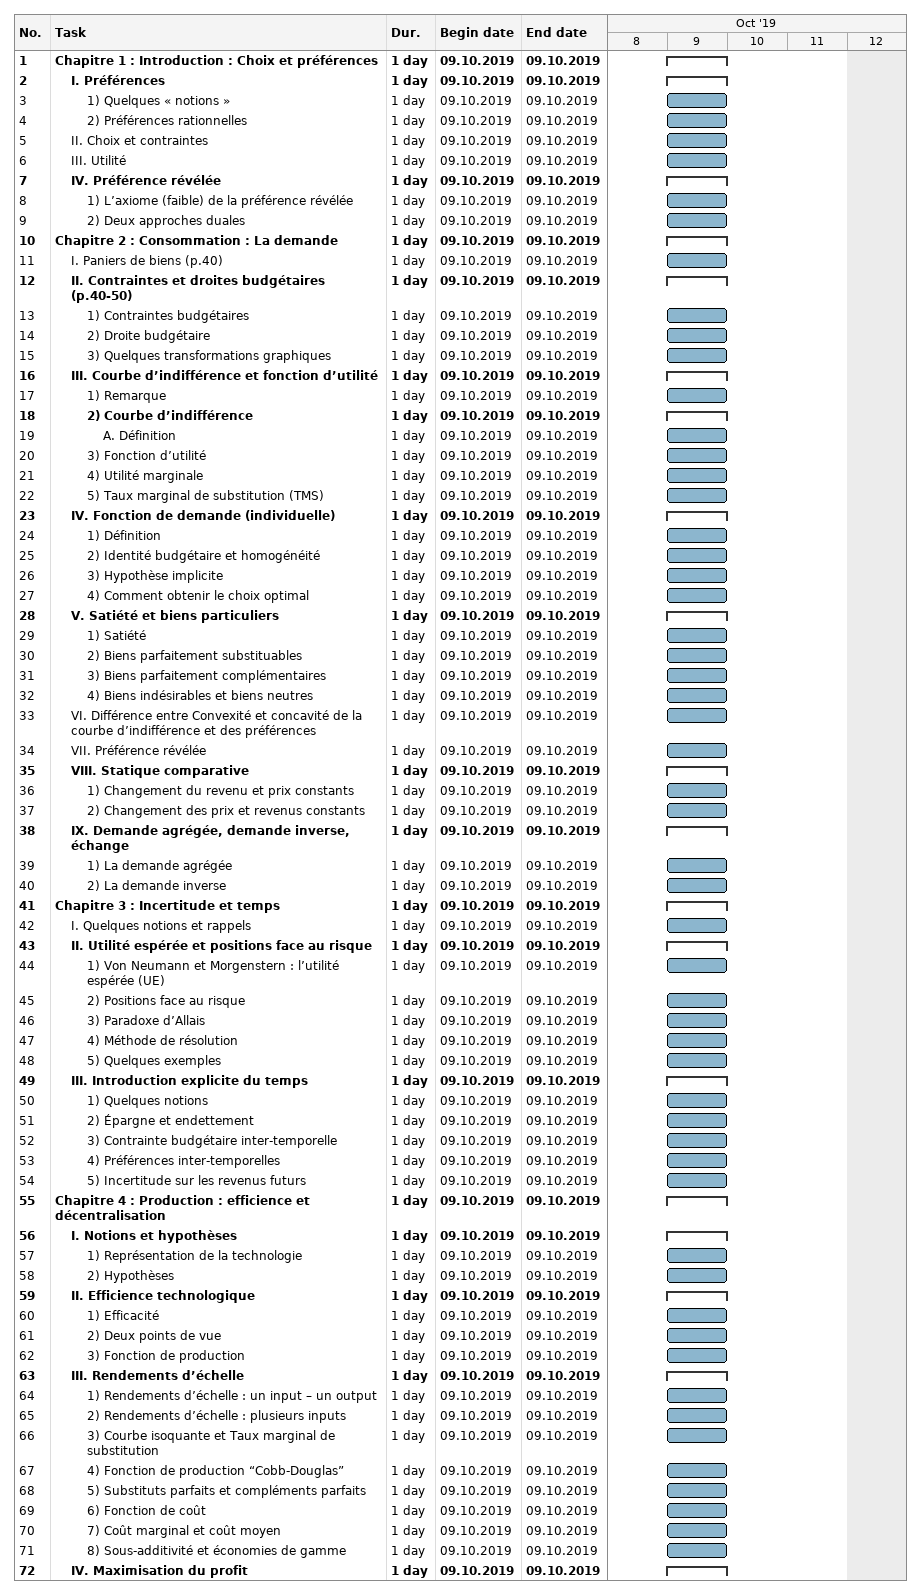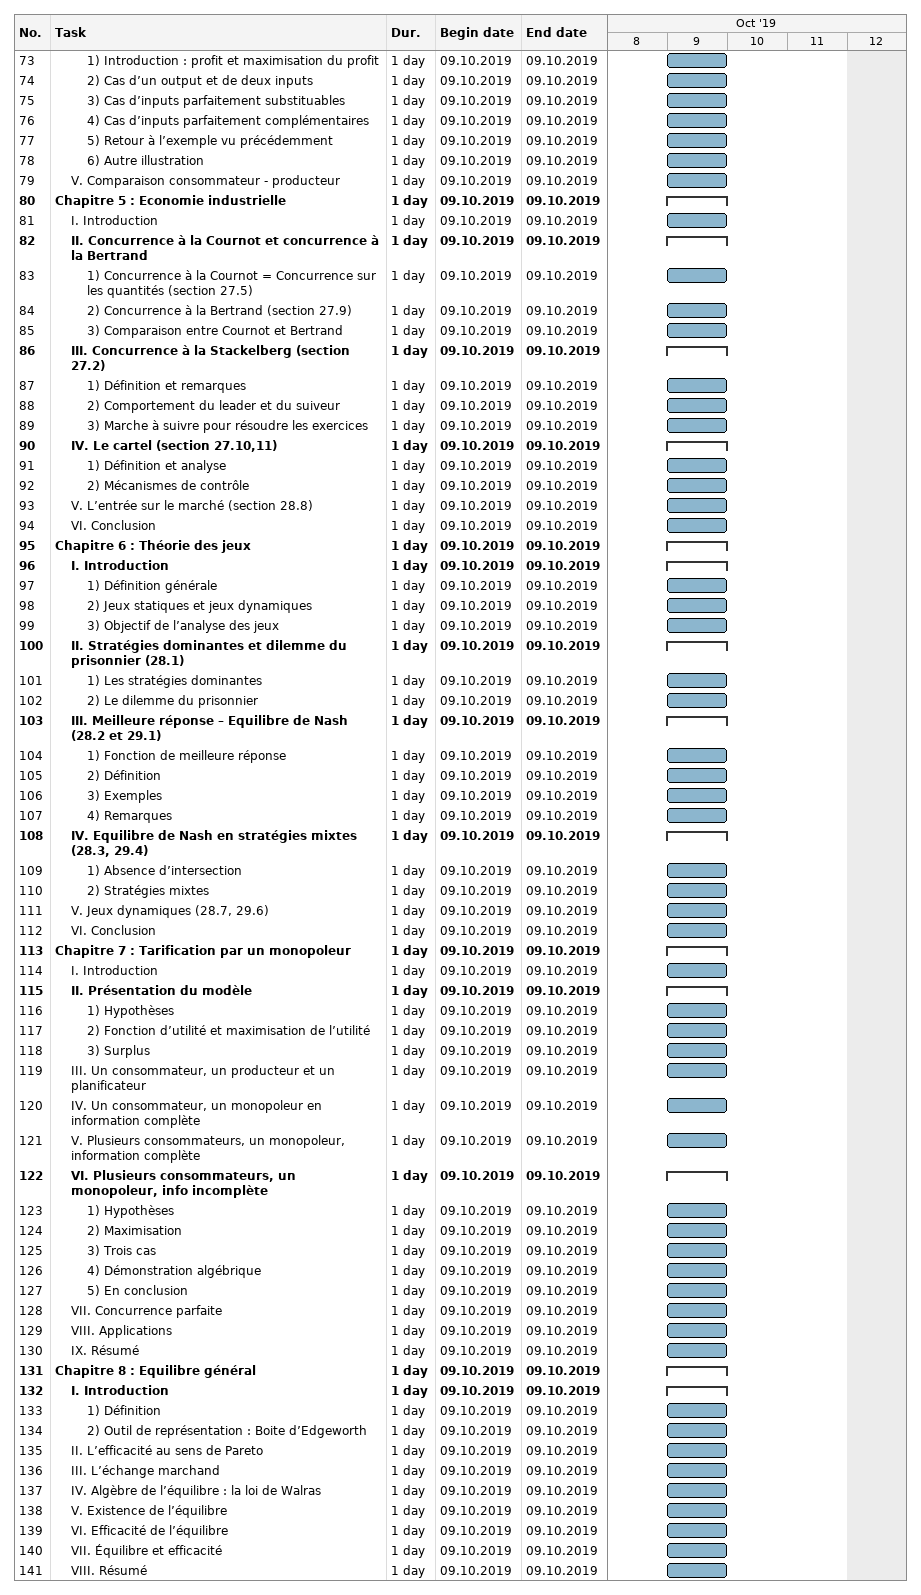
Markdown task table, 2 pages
| ID | Level | Task | Duration | Start | Finish |
|---|---|---|---|---|---|
| 1 | 1 | **Chapitre 1 : Introduction : Choix et préférences** | 1d | 2019-10-09 | 2019-10-09 |
| 2 | 2 | **I. Préférences** | 1d | 2019-10-09 | 2019-10-09 |
| 3 | 3 | 1) Quelques « notions » | 1d | 2019-10-09 | 2019-10-09 |
| 4 | 3 | 2) Préférences rationnelles | 1d | 2019-10-09 | 2019-10-09 |
| 5 | 2 | II. Choix et contraintes | 1d | 2019-10-09 | 2019-10-09 |
| 6 | 2 | III. Utilité | 1d | 2019-10-09 | 2019-10-09 |
| 7 | 2 | **IV. Préférence révélée** | 1d | 2019-10-09 | 2019-10-09 |
| 8 | 3 | 1) L’axiome (faible) de la préférence révélée | 1d | 2019-10-09 | 2019-10-09 |
| 9 | 3 | 2) Deux approches duales | 1d | 2019-10-09 | 2019-10-09 |
| 10 | 1 | **Chapitre 2 : Consommation : La demande** | 1d | 2019-10-09 | 2019-10-09 |
| 11 | 2 | I. Paniers de biens (p.40) | 1d | 2019-10-09 | 2019-10-09 |
| 12 | 2 | **II. Contraintes et droites budgétaires (p.40-50)** | 1d | 2019-10-09 | 2019-10-09 |
| 13 | 3 | 1) Contraintes budgétaires | 1d | 2019-10-09 | 2019-10-09 |
| 14 | 3 | 2) Droite budgétaire | 1d | 2019-10-09 | 2019-10-09 |
| 15 | 3 | 3) Quelques transformations graphiques | 1d | 2019-10-09 | 2019-10-09 |
| 16 | 2 | **III. Courbe d’indifférence et fonction d’utilité** | 1d | 2019-10-09 | 2019-10-09 |
| 17 | 3 | 1) Remarque | 1d | 2019-10-09 | 2019-10-09 |
| 18 | 3 | **2) Courbe d’indifférence** | 1d | 2019-10-09 | 2019-10-09 |
| 19 | 4 | A. Définition | 1d | 2019-10-09 | 2019-10-09 |
| 20 | 3 | 3) Fonction d’utilité | 1d | 2019-10-09 | 2019-10-09 |
| 21 | 3 | 4) Utilité marginale | 1d | 2019-10-09 | 2019-10-09 |
| 22 | 3 | 5) Taux marginal de substitution (TMS) | 1d | 2019-10-09 | 2019-10-09 |
| 23 | 2 | **IV. Fonction de demande (individuelle)** | 1d | 2019-10-09 | 2019-10-09 |
| 24 | 3 | 1) Définition | 1d | 2019-10-09 | 2019-10-09 |
| 25 | 3 | 2) Identité budgétaire et homogénéité | 1d | 2019-10-09 | 2019-10-09 |
| 26 | 3 | 3) Hypothèse implicite | 1d | 2019-10-09 | 2019-10-09 |
| 27 | 3 | 4) Comment obtenir le choix optimal | 1d | 2019-10-09 | 2019-10-09 |
| 28 | 2 | **V. Satiété et biens particuliers** | 1d | 2019-10-09 | 2019-10-09 |
| 29 | 3 | 1) Satiété | 1d | 2019-10-09 | 2019-10-09 |
| 30 | 3 | 2) Biens parfaitement substituables | 1d | 2019-10-09 | 2019-10-09 |
| 31 | 3 | 3) Biens parfaitement complémentaires | 1d | 2019-10-09 | 2019-10-09 |
| 32 | 3 | 4) Biens indésirables et biens neutres | 1d | 2019-10-09 | 2019-10-09 |
| 33 | 2 | VI. Différence entre Convexité et concavité de la courbe d’indifférence et des préférences | 1d | 2019-10-09 | 2019-10-09 |
| 34 | 2 | VII. Préférence révélée | 1d | 2019-10-09 | 2019-10-09 |
| 35 | 2 | **VIII. Statique comparative** | 1d | 2019-10-09 | 2019-10-09 |
| 36 | 3 | 1) Changement du revenu et prix constants | 1d | 2019-10-09 | 2019-10-09 |
| 37 | 3 | 2) Changement des prix et revenus constants | 1d | 2019-10-09 | 2019-10-09 |
| 38 | 2 | **IX. Demande agrégée, demande inverse, échange** | 1d | 2019-10-09 | 2019-10-09 |
| 39 | 3 | 1) La demande agrégée | 1d | 2019-10-09 | 2019-10-09 |
| 40 | 3 | 2) La demande inverse | 1d | 2019-10-09 | 2019-10-09 |
| 41 | 1 | **Chapitre 3 : Incertitude et temps** | 1d | 2019-10-09 | 2019-10-09 |
| 42 | 2 | I. Quelques notions et rappels | 1d | 2019-10-09 | 2019-10-09 |
| 43 | 2 | **II. Utilité espérée et positions face au risque** | 1d | 2019-10-09 | 2019-10-09 |
| 44 | 3 | 1) Von Neumann et Morgenstern : l’utilité espérée (UE) | 1d | 2019-10-09 | 2019-10-09 |
| 45 | 3 | 2) Positions face au risque | 1d | 2019-10-09 | 2019-10-09 |
| 46 | 3 | 3) Paradoxe d’Allais | 1d | 2019-10-09 | 2019-10-09 |
| 47 | 3 | 4) Méthode de résolution | 1d | 2019-10-09 | 2019-10-09 |
| 48 | 3 | 5) Quelques exemples | 1d | 2019-10-09 | 2019-10-09 |
| 49 | 2 | **III. Introduction explicite du temps** | 1d | 2019-10-09 | 2019-10-09 |
| 50 | 3 | 1) Quelques notions | 1d | 2019-10-09 | 2019-10-09 |
| 51 | 3 | 2) Épargne et endettement | 1d | 2019-10-09 | 2019-10-09 |
| 52 | 3 | 3) Contrainte budgétaire inter-temporelle | 1d | 2019-10-09 | 2019-10-09 |
| 53 | 3 | 4) Préférences inter-temporelles | 1d | 2019-10-09 | 2019-10-09 |
| 54 | 3 | 5) Incertitude sur les revenus futurs | 1d | 2019-10-09 | 2019-10-09 |
| 55 | 1 | **Chapitre 4 : Production : efficience et décentralisation** | 1d | 2019-10-09 | 2019-10-09 |
| 56 | 2 | **I. Notions et hypothèses** | 1d | 2019-10-09 | 2019-10-09 |
| 57 | 3 | 1) Représentation de la technologie | 1d | 2019-10-09 | 2019-10-09 |
| 58 | 3 | 2) Hypothèses | 1d | 2019-10-09 | 2019-10-09 |
| 59 | 2 | **II. Efficience technologique** | 1d | 2019-10-09 | 2019-10-09 |
| 60 | 3 | 1) Efficacité | 1d | 2019-10-09 | 2019-10-09 |
| 61 | 3 | 2) Deux points de vue | 1d | 2019-10-09 | 2019-10-09 |
| 62 | 3 | 3) Fonction de production | 1d | 2019-10-09 | 2019-10-09 |
| 63 | 2 | **III. Rendements d’échelle** | 1d | 2019-10-09 | 2019-10-09 |
| 64 | 3 | 1) Rendements d’échelle : un input – un output | 1d | 2019-10-09 | 2019-10-09 |
| 65 | 3 | 2) Rendements d’échelle : plusieurs inputs | 1d | 2019-10-09 | 2019-10-09 |
| 66 | 3 | 3) Courbe isoquante et Taux marginal de substitution | 1d | 2019-10-09 | 2019-10-09 |
| 67 | 3 | 4) Fonction de production “Cobb-Douglas” | 1d | 2019-10-09 | 2019-10-09 |
| 68 | 3 | 5) Substituts parfaits et compléments parfaits | 1d | 2019-10-09 | 2019-10-09 |
| 69 | 3 | 6) Fonction de coût | 1d | 2019-10-09 | 2019-10-09 |
| 70 | 3 | 7) Coût marginal et coût moyen | 1d | 2019-10-09 | 2019-10-09 |
| 71 | 3 | 8) Sous-additivité et économies de gamme | 1d | 2019-10-09 | 2019-10-09 |
| 72 | 2 | **IV. Maximisation du profit** | 1d | 2019-10-09 | 2019-10-09 |
| 73 | 3 | 1) Introduction : profit et maximisation du profit | 1d | 2019-10-09 | 2019-10-09 |
| 74 | 3 | 2) Cas d’un output et de deux inputs | 1d | 2019-10-09 | 2019-10-09 |
| 75 | 3 | 3) Cas d’inputs parfaitement substituables | 1d | 2019-10-09 | 2019-10-09 |
| 76 | 3 | 4) Cas d’inputs parfaitement complémentaires | 1d | 2019-10-09 | 2019-10-09 |
| 77 | 3 | 5) Retour à l’exemple vu précédemment | 1d | 2019-10-09 | 2019-10-09 |
| 78 | 3 | 6) Autre illustration | 1d | 2019-10-09 | 2019-10-09 |
| 79 | 2 | V. Comparaison consommateur - producteur | 1d | 2019-10-09 | 2019-10-09 |
| 80 | 1 | **Chapitre 5 : Economie industrielle** | 1d | 2019-10-09 | 2019-10-09 |
| 81 | 2 | I. Introduction | 1d | 2019-10-09 | 2019-10-09 |
| 82 | 2 | **II. Concurrence à la Cournot et concurrence à la Bertrand** | 1d | 2019-10-09 | 2019-10-09 |
| 83 | 3 | 1) Concurrence à la Cournot = Concurrence sur les quantités (section 27.5) | 1d | 2019-10-09 | 2019-10-09 |
| 84 | 3 | 2) Concurrence à la Bertrand (section 27.9) | 1d | 2019-10-09 | 2019-10-09 |
| 85 | 3 | 3) Comparaison entre Cournot et Bertrand | 1d | 2019-10-09 | 2019-10-09 |
| 86 | 2 | **III. Concurrence à la Stackelberg (section 27.2)** | 1d | 2019-10-09 | 2019-10-09 |
| 87 | 3 | 1) Définition et remarques | 1d | 2019-10-09 | 2019-10-09 |
| 88 | 3 | 2) Comportement du leader et du suiveur | 1d | 2019-10-09 | 2019-10-09 |
| 89 | 3 | 3) Marche à suivre pour résoudre les exercices | 1d | 2019-10-09 | 2019-10-09 |
| 90 | 2 | **IV. Le cartel (section 27.10,11)** | 1d | 2019-10-09 | 2019-10-09 |
| 91 | 3 | 1) Définition et analyse | 1d | 2019-10-09 | 2019-10-09 |
| 92 | 3 | 2) Mécanismes de contrôle | 1d | 2019-10-09 | 2019-10-09 |
| 93 | 2 | V. L’entrée sur le marché (section 28.8) | 1d | 2019-10-09 | 2019-10-09 |
| 94 | 2 | VI. Conclusion | 1d | 2019-10-09 | 2019-10-09 |
| 95 | 1 | **Chapitre 6 : Théorie des jeux** | 1d | 2019-10-09 | 2019-10-09 |
| 96 | 2 | **I. Introduction** | 1d | 2019-10-09 | 2019-10-09 |
| 97 | 3 | 1) Définition générale | 1d | 2019-10-09 | 2019-10-09 |
| 98 | 3 | 2) Jeux statiques et jeux dynamiques | 1d | 2019-10-09 | 2019-10-09 |
| 99 | 3 | 3) Objectif de l’analyse des jeux | 1d | 2019-10-09 | 2019-10-09 |
| 100 | 2 | **II. Stratégies dominantes et dilemme du prisonnier (28.1)** | 1d | 2019-10-09 | 2019-10-09 |
| 101 | 3 | 1) Les stratégies dominantes | 1d | 2019-10-09 | 2019-10-09 |
| 102 | 3 | 2) Le dilemme du prisonnier | 1d | 2019-10-09 | 2019-10-09 |
| 103 | 2 | **III. Meilleure réponse – Equilibre de Nash (28.2 et 29.1)** | 1d | 2019-10-09 | 2019-10-09 |
| 104 | 3 | 1) Fonction de meilleure réponse | 1d | 2019-10-09 | 2019-10-09 |
| 105 | 3 | 2) Définition | 1d | 2019-10-09 | 2019-10-09 |
| 106 | 3 | 3) Exemples | 1d | 2019-10-09 | 2019-10-09 |
| 107 | 3 | 4) Remarques | 1d | 2019-10-09 | 2019-10-09 |
| 108 | 2 | **IV. Equilibre de Nash en stratégies mixtes (28.3, 29.4)** | 1d | 2019-10-09 | 2019-10-09 |
| 109 | 3 | 1) Absence d’intersection | 1d | 2019-10-09 | 2019-10-09 |
| 110 | 3 | 2) Stratégies mixtes | 1d | 2019-10-09 | 2019-10-09 |
| 111 | 2 | V. Jeux dynamiques (28.7, 29.6) | 1d | 2019-10-09 | 2019-10-09 |
| 112 | 2 | VI. Conclusion | 1d | 2019-10-09 | 2019-10-09 |
| 113 | 1 | **Chapitre 7 : Tarification par un monopoleur** | 1d | 2019-10-09 | 2019-10-09 |
| 114 | 2 | I. Introduction | 1d | 2019-10-09 | 2019-10-09 |
| 115 | 2 | **II. Présentation du modèle** | 1d | 2019-10-09 | 2019-10-09 |
| 116 | 3 | 1) Hypothèses | 1d | 2019-10-09 | 2019-10-09 |
| 117 | 3 | 2) Fonction d’utilité et maximisation de l’utilité | 1d | 2019-10-09 | 2019-10-09 |
| 118 | 3 | 3) Surplus | 1d | 2019-10-09 | 2019-10-09 |
| 119 | 2 | III. Un consommateur, un producteur et un planificateur | 1d | 2019-10-09 | 2019-10-09 |
| 120 | 2 | IV. Un consommateur, un monopoleur en information complète | 1d | 2019-10-09 | 2019-10-09 |
| 121 | 2 | V. Plusieurs consommateurs, un monopoleur, information complète | 1d | 2019-10-09 | 2019-10-09 |
| 122 | 2 | **VI. Plusieurs consommateurs, un monopoleur, info incomplète** | 1d | 2019-10-09 | 2019-10-09 |
| 123 | 3 | 1) Hypothèses | 1d | 2019-10-09 | 2019-10-09 |
| 124 | 3 | 2) Maximisation | 1d | 2019-10-09 | 2019-10-09 |
| 125 | 3 | 3) Trois cas | 1d | 2019-10-09 | 2019-10-09 |
| 126 | 3 | 4) Démonstration algébrique | 1d | 2019-10-09 | 2019-10-09 |
| 127 | 3 | 5) En conclusion | 1d | 2019-10-09 | 2019-10-09 |
| 128 | 2 | VII. Concurrence parfaite | 1d | 2019-10-09 | 2019-10-09 |
| 129 | 2 | VIII. Applications | 1d | 2019-10-09 | 2019-10-09 |
| 130 | 2 | IX. Résumé | 1d | 2019-10-09 | 2019-10-09 |
| 131 | 1 | **Chapitre 8 : Equilibre général** | 1d | 2019-10-09 | 2019-10-09 |
| 132 | 2 | **I. Introduction** | 1d | 2019-10-09 | 2019-10-09 |
| 133 | 3 | 1) Définition | 1d | 2019-10-09 | 2019-10-09 |
| 134 | 3 | 2) Outil de représentation : Boite d’Edgeworth | 1d | 2019-10-09 | 2019-10-09 |
| 135 | 2 | II. L’efficacité au sens de Pareto | 1d | 2019-10-09 | 2019-10-09 |
| 136 | 2 | III. L’échange marchand | 1d | 2019-10-09 | 2019-10-09 |
| 137 | 2 | IV. Algèbre de l’équilibre : la loi de Walras | 1d | 2019-10-09 | 2019-10-09 |
| 138 | 2 | V. Existence de l’équilibre | 1d | 2019-10-09 | 2019-10-09 |
| 139 | 2 | VI. Efficacité de l’équilibre | 1d | 2019-10-09 | 2019-10-09 |
| 140 | 2 | VII. Équilibre et efficacité | 1d | 2019-10-09 | 2019-10-09 |
| 141 | 2 | VIII. Résumé | 1d | 2019-10-09 | 2019-10-09 |
